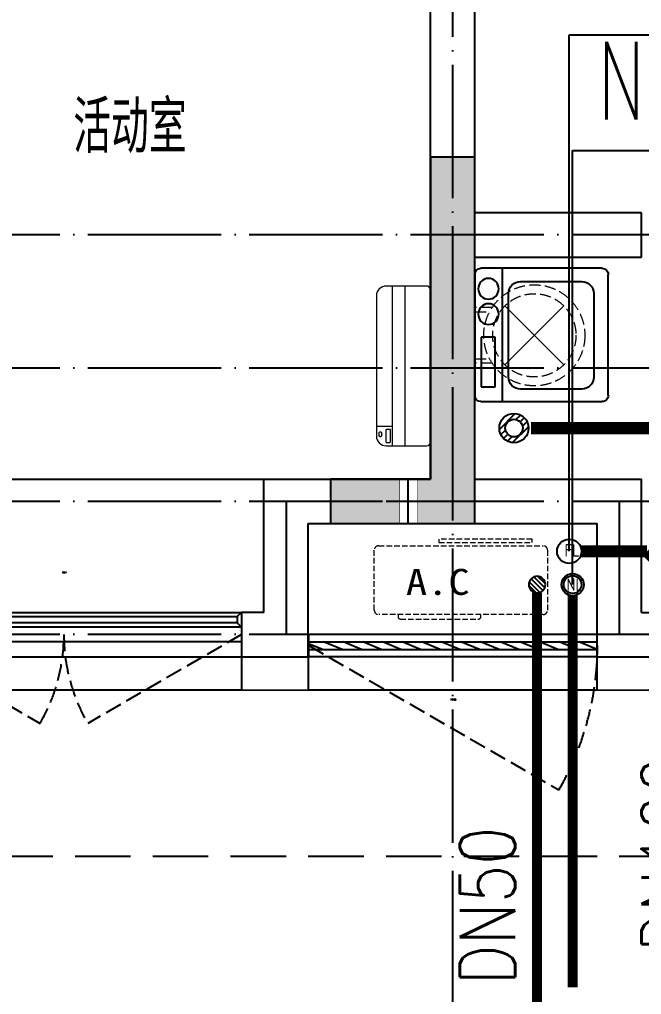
# Model space of a CAD drawing. Extents: x 27938 to 1507990, y 110129 to 923079.
# Drawn here: x 866667 to 869467, y 671036 to 675428 of the extents above; entities that cross this region are included whole.
import ezdxf

# ---------------------------------------------------------------- set-up
doc = ezdxf.new("R2010")
doc.units = 0
doc.header["$LTSCALE"] = 1000
doc.header["$MEASUREMENT"] = 0
for name, pattern in [('$1$DASH', [0.35, 0.25, -0.1]), ('DASH', [0.35, 0.25, -0.1]), ('DOTE', [2.42, 2, -0.2, 0.02, -0.2])]:
    doc.linetypes.add(name, pattern=pattern)
for name, color, linetype in [('3-栏杆1', 135, 'Continuous'), ('3.5方案汇报，与郭总、侯月琴确定户型_t8$0$2020.03.04 -1安徽标准化洋房户型(UA）_t8_t8$0$看线', 154, 'Continuous'), ('COLUMN', 9, 'Continuous'), ('DIM_凝结', 150, 'Continuous'), ('DIM_废水', 31, 'Continuous'), ('DOTE', 1, 'Continuous'), ('EQUIP_地漏', 7, 'Continuous'), ('LVTRY', 6, 'Continuous'), ('PIPE-凝结', 150, 'N'), ('PIPE-废水', 31, 'TG_F'), ('PUB_HATCH', 8, 'Continuous'), ('PUB_TEXT', 4, 'Continuous'), ('TEXT_凝结', 7, 'Continuous'), ('TEXT_废水', 7, 'Continuous'), ('VPIPE-凝结', 150, 'N'), ('VPIPE-废水', 31, 'Continuous'), ('WALL', 9, 'Continuous'), ('WINDOW', 4, 'Continuous'), ('WINDOW_TEXT', 7, 'Continuous'), ('卫生间', 6, 'Continuous'), ('机电标识类', 1, 'Continuous'), ('看线', 251, 'Continuous')]:
    doc.layers.add(name, color=color, linetype=linetype)
for name, color, linetype, lineweight in [('平面-空调室内机', 176, 'Continuous', 9), ('平面-空调预留孔', 173, 'Continuous', 15), ('空调', 76, 'Continuous', 13), ('粉刷', 251, 'Continuous', 9)]:
    doc.layers.add(name, color=color, linetype=linetype, lineweight=lineweight)
doc.styles.add('_TCH_WINDOW', font='SIMPLEX.shx', dxfattribs={"width": 0.7, "height": 3.5, "bigfont": 'GBCBIG.shx'})
doc.styles.add('_TWT_PIPEDN', font='SIMPLEX', dxfattribs={"width": 0.8, "height": 3.5, "bigfont": 'HZTXT'})
doc.styles.add('_TWT_SERIAL', font='SIMPLEX', dxfattribs={"width": 0.8, "height": 3.5, "bigfont": 'HZTXT'})
doc.styles.get("Standard").update_dxf_attribs({"font": 'gbenor.shx', "bigfont": 'gbcbig.shx'})
doc.styles.add('TG_LINETYPE', font='SIMPLEX', dxfattribs={"width": 0.8, "height": 3, "bigfont": 'HZTXT'})
doc.styles.add('黑体', font='simhei.ttf')
doc.linetypes.add('N', pattern='A,3,-0.2,["N",Standard,S=0.25,R=0,X=-0.1,Y=-0.115],-0.2', length=3.4)
doc.linetypes.add('TG_F', pattern='A,2,-0.3,["F",TG_LINETYPE,S=0.1,R=0,X=-0.23,Y=-0.15],0', length=2.3)

# ---------------------------------------------------------------- blocks, each defined once
blk = doc.blocks.new('A$C148B7D8E')
at = {"layer": '卫生间', "color": 159, "linetype": 'DASH', "true_color": 0x22346e}
blk.add_lwpolyline([(9400.3, 15400), (7700, 15400), (7700, 10800), (7300, 10800), (7300, 10000), (900, 10000), (900, 9000), (-900, 9000), (-900, -900), (1750, -900), (1750, -2100), (23450, -2100), (23450, -900), (25100, -900)], dxfattribs=at)
blk = doc.blocks.new('GFDGFSDFGD')
at = {"layer": 'PUB_HATCH'}
blk.add_hatch(color=256, dxfattribs=at).paths.add_polyline_path([(460766.6, 364323.7), (461416.6, 364323.7), (461416.6, 365973.7), (461216.6, 365973.7), (461216.6, 364523.7), (460766.6, 364523.7)])
at = {"layer": 'COLUMN', "color": 6}
for p, q in [((461416.6, 365973.7), (461216.6, 365973.7)), ((461216.6, 365973.7), (461216.6, 364523.7)), ((461416.6, 364323.7), (461416.6, 365973.7)), ((461216.6, 364523.7), (460766.6, 364523.7)), ((460766.6, 364523.7), (460766.6, 364323.7)), ((460766.6, 364323.7), (461416.6, 364323.7))]:
    blk.add_line(p, q, dxfattribs=at)
blk = doc.blocks.new('gsergvr')
at = {"layer": '平面-空调预留孔', "linetype": 'DASH', "ltscale": 0.1}
for p, q in [((34075.4, 17176.2), (34075.4, 17166.2)), ((34448.2, 17166.2), (34448.2, 17176.2)), ((34085.4, 17156.2), (34438.2, 17156.2))]:
    blk.add_line(p, q, dxfattribs=at)
blk.add_lwpolyline([(34728.6, 17176.2), (33988.6, 17176.2, -0.414214), (33968.6, 17196.2), (33968.6, 17466.2, -0.414214), (33988.6, 17486.2), (34728.6, 17486.2, -0.414214), (34748.6, 17466.2), (34748.6, 17196.2, -0.414214)], format="xyb", close=True, dxfattribs=at)
blk.add_lwpolyline([(34679.3, 17515.3), (34259.5, 17515.3), (34259.5, 17500.2), (34679.3, 17500.2)], close=True, dxfattribs=at)
for centre, start, end in [((34085.4, 17166.2), 180, 270), ((34438.2, 17166.2), 270, 0)]:
    blk.add_arc(centre, 10, start, end, dxfattribs=at)
at = {"layer": '平面-空调预留孔', "color": 251, "linetype": 'DASH', "ltscale": 0.1, "true_color": 0x636466, "style": '黑体', "width": 1.2}
blk.add_text('A.C', height=117.05, dxfattribs=at).set_placement((34110.9, 17264.8))
blk = doc.blocks.new('rtyryrtyeeretee')
at = {"layer": '平面-空调预留孔'}
blk.add_blockref('gsergvr', (635673.5, 326705.8), dxfattribs=at)
blk = doc.blocks.new('GDGDRGDGDRGDR')
blk.add_blockref('rtyryrtyeeretee', (-208678.3, 97240.1))
blk = doc.blocks.new('dongkong')
blk.add_wipeout([(-603756, 210771), (-603756, 210570.8), (-603836, 210570.8), (-603836, 210771)])
at = {"layer": '机电标识类', "color": 250, "linetype": 'DASH', "ltscale": 400}
for p, q in [((-603796, 210771), (-603796, 210570.8)), ((-603896, 210670.7), (-603696, 210670.7))]:
    blk.add_line(p, q, dxfattribs=at)
at = {"layer": '空调', "color": 6, "linetype": 'DASH', "const_width": 2}
blk.add_lwpolyline([(-603756, 210771), (-603756, 210570.8), (-603836, 210570.8), (-603836, 210771)], close=True, dxfattribs=at)
blk = doc.blocks.new('A$C001338C2')
for p, q in [((845, 303.6), (55, 303.6)), ((109.1, 214.8), (109.1, 303.6)), ((0, 248.6), (0, 22)), ((900, 22), (900, 248.6)), ((22, 0), (878, 0))]:
    blk.add_line(p, q)
at = {"lineweight": 5}
for p, q in [((900, 214.8), (0, 214.8)), ((900, 143.2), (0, 143.2))]:
    blk.add_line(p, q, dxfattribs=at)
for points in [[(73.1, 275), (56.8, 275, -0.414214), (51.3, 280.5), (51.3, 283.4, -0.414214), (56.8, 288.9), (73.1, 288.9, -0.414214), (78.6, 283.4), (78.6, 280.5, -0.414214)], [(89.2, 226.4), (22.2, 226.4, -0.414214), (16.7, 231.9), (16.7, 243.1, -0.414214), (22.2, 248.6), (89.2, 248.6, -0.414214), (94.7, 243.1), (94.7, 231.9, -0.414214)]]:
    blk.add_lwpolyline(points, format="xyb", close=True)
for centre, radius, start, end in [((55, 248.6), 55, 90, 180), ((845, 248.6), 55, 360, 90), ((22, 22), 22, 180, 270), ((878, 22), 22, 270, 360)]:
    blk.add_arc(centre, radius, start, end)
blk = doc.blocks.new('ASDFSD')
at = {"layer": '3-栏杆1', "color": 5}
for p, q in [((681762.6, 334937.5), (681742.3, 334955.3)), ((681742.3, 334955.3), (681762.6, 334937.5)), ((683322.1, 334937.5), (683342.3, 334955.3)), ((683342.3, 334955.3), (683322.1, 334937.5)), ((681742.3, 334888.4), (681762.6, 334908.3)), ((683322.1, 334937.5), (681762.6, 334937.5)), ((681762.6, 334937.5), (681762.6, 334908.3)), ((681762.6, 334908.2), (683322.1, 334908.2)), ((683322.1, 334937.5), (683322.1, 334908.3)), ((683322.1, 334908.3), (683342.3, 334888.4)), ((683342.3, 334888.4), (683322.1, 334908.3))]:
    blk.add_line(p, q, dxfattribs=at)
blk = doc.blocks.new('$TwtSys$00000141')
at = {"color": 1}
for p, q in [((-47.1, 3.8), (-5, 45.9)), ((-47.1, 3.8), (-5, 45.9)), ((-43.6, -17.5), (17.5, 43.6)), ((-43.6, -17.5), (17.5, 43.6)), ((-33.2, -33.2), (33.2, 33.2)), ((-33.2, -33.2), (33.2, 33.2)), ((-16.2, -43.5), (43.8, 16.4)), ((-16.2, -43.5), (43.8, 16.4)), ((5.7, -46.1), (46.1, -5.7)), ((5.7, -46.1), (46.1, -5.7))]:
    blk.add_line(p, q, dxfattribs=at)
blk.add_circle((0, 0), 47, dxfattribs=at)
blk.add_circle((0, 0), 47, dxfattribs=at)
blk = doc.blocks.new('RECTANG')
for p, q in [((1, 1), (0, 1)), ((0, 1), (0, 0)), ((1, 0), (1, 1)), ((0, 0), (1, 0))]:
    blk.add_line(p, q)
blk = doc.blocks.new('洗衣机')
at = {"layer": 'LVTRY'}
for p, q in [((3791567.4, 243472.1), (3791021, 243472.1)), ((3791116.5, 243472.1), (3791116.5, 242871.5)), ((3790993.7, 243444.5), (3790993.7, 242899.1)), ((3791594.6, 242899.1), (3791594.6, 243444.5)), ((3791199, 243412.7), (3791474.9, 243412.7)), ((3791145.1, 242982.5), (3791145.1, 243358)), ((3791528.8, 243358), (3791528.8, 242982.5)), ((3791474.9, 242927.8), (3791199, 242927.8)), ((3791021, 242871.5), (3791567.4, 242871.5))]:
    blk.add_line(p, q, dxfattribs=at)
at = {"layer": 'LVTRY', "extrusion": (0, 0, -1)}
for centre, major_axis, start_param, end_param in [((3791021, 243444.5), (0, 27.6), -1.570796, 0), ((3791567.4, 243444.5), (0, 27.6), 0, 1.570796), ((3791055.1, 243379.8), (0, 46.9), 3.141593, 9.424778), ((3791199, 243358), (0, 54.7), 4.712389, 6.283185), ((3791474.9, 243358), (0, 54.7), 0, 1.570796), ((3791055.1, 243265.7), (0, 46.9), 3.141593, 9.424778), ((3791199, 242982.5), (0, 54.7), 3.141593, 4.712389), ((3791474.9, 242982.5), (0, 54.7), 1.570796, 3.141593), ((3791021, 242899.1), (0, 27.6), 3.141593, 4.712389), ((3791567.4, 242899.1), (0, 27.6), 1.570796, 3.141593)]:
    blk.add_ellipse(centre, major_axis=major_axis, ratio=0.986385, start_param=start_param, end_param=end_param, dxfattribs=at)
at = {"layer": 'LVTRY', "xscale": 63.25620569481588, "yscale": 224.5369532744355, "zscale": 64.12934308941763, "rotation": 180}
blk.add_blockref('RECTANG', (3791085.2, 243162.4), dxfattribs=at)
blk = doc.blocks.new('$TwtSys$00000543')
for p, q in [((-93.6, -8.5), (8.5, 93.6)), ((12.5, 55), (41.7, 84.2)), ((39.9, 39.9), (66.5, 66.5)), ((-8.5, -93.6), (93.6, 8.5)), ((55, 12.5), (84.2, 41.7)), ((-84.2, -41.7), (-55, -12.5)), ((-66.5, -66.5), (-39.9, -39.9)), ((-41.7, -84.2), (-12.5, -55))]:
    blk.add_line(p, q)
for radius in [94, 56.4]:
    blk.add_circle((0, 0), radius)
blk = doc.blocks.new('dnfhfn')
at = {"linetype": '$1$DASH', "ltscale": 0.2}
for p, q in [((101.9, 495, 0), (121.9, 495, 0)), ((101.9, 417.2, 0), (101.9, 495, 0)), ((121.9, 495, 0), (121.9, 429, 0)), ((353.1, 495, 0), (333.1, 495, 0)), ((333.1, 495, 0), (333.1, 429, 0)), ((353.1, 417.2, 0), (353.1, 495, 0))]:
    blk.add_line(p, q, dxfattribs=at)
at = {"linetype": '$1$DASH', "ltscale": 0.2, "elevation": 0}
for points in [[(94.9, 360.1), (94.9, 360.1), (360.1, 94.9), (360.1, 94.9)], [(360.1, 360.1), (94.9, 94.9), (94.9, 94.9), (360.1, 360.1)]]:
    blk.add_lwpolyline(points, close=True, dxfattribs=at)
at = {"linetype": '$1$DASH', "ltscale": 0.2}
for radius in [227.5, 187.5]:
    blk.add_circle((227.5, 227.5, 0), radius, dxfattribs=at)
blk = doc.blocks.new('$WINLIB2D$00000039')
at = {"color": 0}
for points in [[(-0.5, 0.5), (-0.5, -0.5)], [(0.5, 0.5), (-0.5, 0.5)], [(0.5, -0.5), (0.5, 0.5)], [(-0.5, 0.1667), (0.5, 0.1667)], [(-0.3839, -0.1667), (-0.448, 0.1667)], [(-0.3159, -0.1667), (-0.38, 0.1667)], [(-0.2479, -0.1667), (-0.312, 0.1667)], [(-0.1799, -0.1667), (-0.244, 0.1667)], [(-0.1119, -0.1667), (-0.176, 0.1667)], [(-0.0439, -0.1667), (-0.108, 0.1667)], [(0.0241, -0.1667), (-0.04, 0.1667)], [(0.0921, -0.1667), (0.028, 0.1667)], [(0.16, -0.1667), (0.0959, 0.1667)], [(0.228, -0.1667), (0.1639, 0.1667)], [(0.296, -0.1667), (0.2319, 0.1667)], [(0.364, -0.1667), (0.2999, 0.1667)], [(0.432, -0.1667), (0.3679, 0.1667)], [(0.5, -0.1667), (0.4359, 0.1667)], [(-0.4519, -0.1667), (-0.5, 0.0836)], [(-0.5, -0.1667), (0.5, -0.1667)], [(0.5, -0.5), (-0.5, -0.5)]]:
    blk.add_lwpolyline(points, dxfattribs=at)
blk = doc.blocks.new('$WINLIB2D$00000001')
at = {"color": 0}
for points in [[(-0.5, 0.5), (-0.5, -0.5)], [(-0.5, 0.5), (0.5, 0.5)], [(0.5, -0.5), (0.5, 0.5)], [(0.5, 0.1667), (-0.5, 0.1667)], [(0.5, -0.1667), (-0.5, -0.1667)], [(-0.5, -0.5), (0.5, -0.5)]]:
    blk.add_lwpolyline(points, dxfattribs=at)

msp = doc.modelspace()

# ---------------------------------------------------------------- hatches: boundary and pattern name
at = {"layer": 'PIPE-凝结'}
for points in [[(868996.6, 671382.2), (868974.1, 671382.2), (868974.1, 671372.9)], [(868996.6, 671382.2), (868980.7, 671366.3), (868974.1, 671372.9)]]:
    msp.add_hatch(color=256, dxfattribs=at).paths.add_polyline_path(points)

# ---------------------------------------------------------------- linework, layer by layer
at = {"color": 8, "const_width": 8}
for points in [[(867966.6, 672557.2), (867966.6, 672407.2), (867666.6, 672407.2), (867666.6, 672557.2)], [(869566.6, 672557.2), (869566.6, 672407.2), (869266.6, 672407.2), (869266.6, 672557.2)]]:
    msp.add_lwpolyline(points, dxfattribs=at)
at = {"layer": 'DIM_废水'}
msp.add_line((869141.6, 675358), (870129.4, 675358), dxfattribs=at)
at = {"layer": 'DOTE', "color": 169, "linetype": 'DOTE', "ltscale": 0.3}
msp.add_line((879916.6, 672657.2), (825916.6, 672657.2), dxfattribs=at)
at = {"layer": 'PIPE-凝结', "ltscale": 0.5, "const_width": 45}
msp.add_lwpolyline([(869156.6, 671222.2), (869156.6, 671067.8)], dxfattribs=at)
at = {"layer": 'WALL', "color": 8}
for p, q in [((869266.6, 672557.2), (869266.6, 672657.2)), ((867666.6, 672557.2), (867966.6, 672557.2)), ((869266.6, 672557.2), (869466.6, 672557.2)), ((869466.6, 672557.2), (869466.6, 672557.2)), ((869466.6, 672557.2), (869566.6, 672557.2))]:
    msp.add_line(p, q, dxfattribs=at)
at = {"layer": 'WINDOW', "color": 8, "linetype": 'DASH', "ltscale": 0.3}
for points in [[(866066.6, 672657.2), (866759.4, 672257.2, 0.131652), (866866.6, 672657.2)], [(867666.6, 672657.2), (866973.8, 672257.2, -0.131652), (866866.6, 672657.2)], [(867968.5, 672607.2), (869094.3, 671957.2, 0.131652), (869268.5, 672607.2)]]:
    msp.add_lwpolyline(points, format="xyb", dxfattribs=at)
at = {"layer": '看线', "color": 8, "ltscale": 0.5}
for points in [[(867666.6, 672557.2), (867666.6, 672407.2), (866066.6, 672407.2), (866066.6, 672557.2)], [(869266.6, 672407.2), (867966.6, 672407.2)]]:
    msp.add_lwpolyline(points, dxfattribs=at)

# ---------------------------------------------------------------- block references
at = {"color": 8, "xscale": -1}
msp.add_blockref('A$C148B7D8E', (878016.6, 673757.2), dxfattribs=at)
at = {"color": 8}
msp.add_blockref('GFDGFSDFGD', (407300, 308833.4), dxfattribs=at)
at = {"layer": 'WINDOW', "color": 8}
ref = msp.add_blockref('$WINLIB2D$00000039', (868617.5, 672607.2), dxfattribs=dict(at, xscale=1299.999999983003, yscale=100, zscale=1299.999999983003))
ref.add_attrib('A', 'BYC1320a', (868607, 672361.7), dxfattribs={"layer": 'WINDOW_TEXT', "color": 8, "ltscale": 0.5, "height": 5.95, "style": '_TCH_WINDOW', "width": 0.494118})

# ---------------------------------------------------------------- texts
at = {"layer": 'TEXT_凝结', "style": '_TWT_PIPEDN', "width": 0.8}
msp.add_text('DN50', height=250, rotation=90, dxfattribs=at).set_placement((868898.3, 671079.5))
at = {"layer": 'TEXT_废水', "style": '_TWT_PIPEDN', "width": 0.8}
msp.add_text('DN100', height=250, rotation=90, dxfattribs=at).set_placement((869716.6, 671228.6))

# ---------------------------------------------------------------- next in the draw order: block references
at = {"color": 8}
msp.add_blockref('GDGDRGDGDRGDR', (407300, 231625.1), dxfattribs=at)

# ---------------------------------------------------------------- next in the draw order: linework, layer by layer
at = {"layer": '3.5方案汇报，与郭总、侯月琴确定户型_t8$0$2020.03.04 -1安徽标准化洋房户型(UA）_t8_t8$0$看线', "color": 8, "ltscale": 10}
msp.add_line((865516.6, 673357.2), (867766.6, 673357.2), dxfattribs=at)
at = {"layer": 'DIM_凝结'}
for p, q in [((869156.6, 672882.2), (869156.6, 674837.1)), ((869156.6, 674837.1), (870182.7, 674837.1))]:
    msp.add_line(p, q, dxfattribs=at)
at = {"layer": 'DIM_废水'}
msp.add_line((869141.6, 673032.2), (869141.6, 675358), dxfattribs=at)
at = {"layer": 'DOTE', "color": 169, "linetype": 'DOTE', "ltscale": 0.3}
for p, q in [((868616.4, 681757.2), (868616.6, 666975.2)), ((879916.6, 674457.2), (825916.6, 674457.2)), ((879916.6, 673857.2), (825916.6, 673857.2)), ((879916.6, 673257.2), (825916.6, 673257.2)), ((867866.6, 673257.2), (867866.6, 672657.2)), ((869366.5, 673257.2), (869366.6, 672657.2))]:
    msp.add_line(p, q, dxfattribs=at)
at = {"layer": 'PIPE-凝结', "ltscale": 0.5, "const_width": 45}
for points in [[(868996.6, 672844.6), (868996.6, 670207.2)], [(869156.6, 672832.2), (869156.6, 671222.2)]]:
    msp.add_lwpolyline(points, dxfattribs=at)
at = {"layer": 'PIPE-废水', "ltscale": 0.5, "const_width": 55}
for points in [[(869791.6, 673587.2), (868969.5, 673587.2)], [(869491.6, 673032.2), (869196.6, 673032.2)], [(869491.6, 673032.2), (869591.6, 672932.2)]]:
    msp.add_lwpolyline(points, dxfattribs=at)
at = {"layer": 'VPIPE-凝结'}
msp.add_circle((869156.6, 672882.2), 50, dxfattribs=at)
at = {"layer": 'VPIPE-凝结', "color": 8}
msp.add_circle((869156.6, 672882.2), 40, dxfattribs=at)
at = {"layer": 'VPIPE-废水', "color": 8}
msp.add_circle((869141.6, 673032.2), 55, dxfattribs=at)
at = {"layer": 'VPIPE-废水'}
msp.add_circle((869141.6, 673032.2), 55, dxfattribs=at)
at = {"layer": 'WALL', "color": 8}
for p, q in [((868716.6, 674557.2), (868716.6, 677557.2)), ((868516.6, 674457.2), (868516.6, 677357.2)), ((869466.7, 674557.2), (868716.6, 674557.2)), ((869466.7, 674357.2), (869466.7, 674557.2)), ((868716.6, 674357.2), (869466.7, 674357.2)), ((868716.6, 673357.2), (868716.6, 674357.2)), ((867766.6, 672757.2), (867766.6, 673357.2)), ((868716.6, 673357.2), (869466.6, 673357.2)), ((869466.6, 672757.2), (869466.6, 673357.2)), ((867966.6, 672557.2), (867966.6, 673157.2)), ((868616.6, 673157.2), (869266.6, 673157.2)), ((869266.6, 672657.2), (869266.6, 673157.2)), ((867766.6, 672757.2), (867666.6, 672757.2)), ((867666.6, 672757.2), (867666.6, 672557.2)), ((869466.6, 672757.2), (869566.6, 672757.2))]:
    msp.add_line(p, q, dxfattribs=at)

# ---------------------------------------------------------------- next in the draw order: block references
at = {"color": 8, "xscale": -1}
msp.add_blockref('ASDFSD', (1549408.9, 337801.8), dxfattribs=at)
at = {"layer": 'EQUIP_地漏', "color": 8, "xscale": 0.7000000000000001, "yscale": 0.7000000000000001, "zscale": 0.7000000000000001}
msp.add_blockref('$TwtSys$00000543', (868892.5, 673587.2), dxfattribs=at)
at = {"layer": 'EQUIP_地漏', "color": 8, "xscale": 0.8, "yscale": -0.8, "zscale": 0.8, "rotation": 179.999999999993}
msp.add_blockref('$TwtSys$00000141', (868996.6, 672882.2), dxfattribs=at)
at = {"layer": 'WINDOW', "color": 8}
ref = msp.add_blockref('$WINLIB2D$00000001', (866866.6, 672657.2), dxfattribs=dict(at, xscale=1600, yscale=-200, zscale=1600))
ref.add_attrib('A', 'TC1617', (866859.2, 672934.1), dxfattribs={"layer": 'WINDOW_TEXT', "color": 8, "ltscale": 0.5, "height": 5.95, "style": '_TCH_WINDOW', "width": 0.494118})
at = {"layer": '平面-空调预留孔', "color": 8, "xscale": 0.800000000046565, "yscale": 0.800000000046565, "zscale": 0.800000000046565, "rotation": 90.00000023343014}
msp.add_blockref('A$C001338C2', (868516.4, 673507.2), dxfattribs=at)
at = {"layer": '平面-空调预留孔', "color": 8, "rotation": 89.99999999999304}
msp.add_blockref('dnfhfn', (869211.7, 673777.5, 0), dxfattribs=at)
at = {"layer": '粉刷', "color": 8}
msp.add_blockref('洗衣机', (-2922277.2, 430834.8), dxfattribs=at)

# ---------------------------------------------------------------- next in the draw order: texts
at = {"layer": 'DIM_凝结', "color": 7, "style": '_TWT_SERIAL', "width": 0.64}
msp.add_text('NL-8', height=350, dxfattribs=at).set_placement((869270.1, 674977.1))
at = {"layer": 'PUB_TEXT', "color": 8}
for s, height, p in [('活动室', 236.31, (866908.6, 674825.5)), ('FL', 56, (869120.3, 673008.3)), ('NL', 56, (869128.6, 672854.2))]:
    msp.add_text(s, height=height, dxfattribs=at).set_placement(p)

# ---------------------------------------------------------------- next in the draw order: block references
at = {"layer": '平面-空调室内机', "color": 8, "ltscale": 0.3, "xscale": -1, "rotation": 180}
msp.add_blockref('dongkong', (1472212.5, 883928), dxfattribs=at)

# ---------------------------------------------------------------- next in the draw order: linework, layer by layer
at = {"layer": 'WALL', "color": 8}
for p, q in [((868516.6, 673357.2), (868516.6, 674457.2)), ((867766.6, 673357.2), (868516.6, 673357.2)), ((867966.6, 673157.2), (868616.6, 673157.2))]:
    msp.add_line(p, q, dxfattribs=at)

doc.saveas('drawing.dxf')
